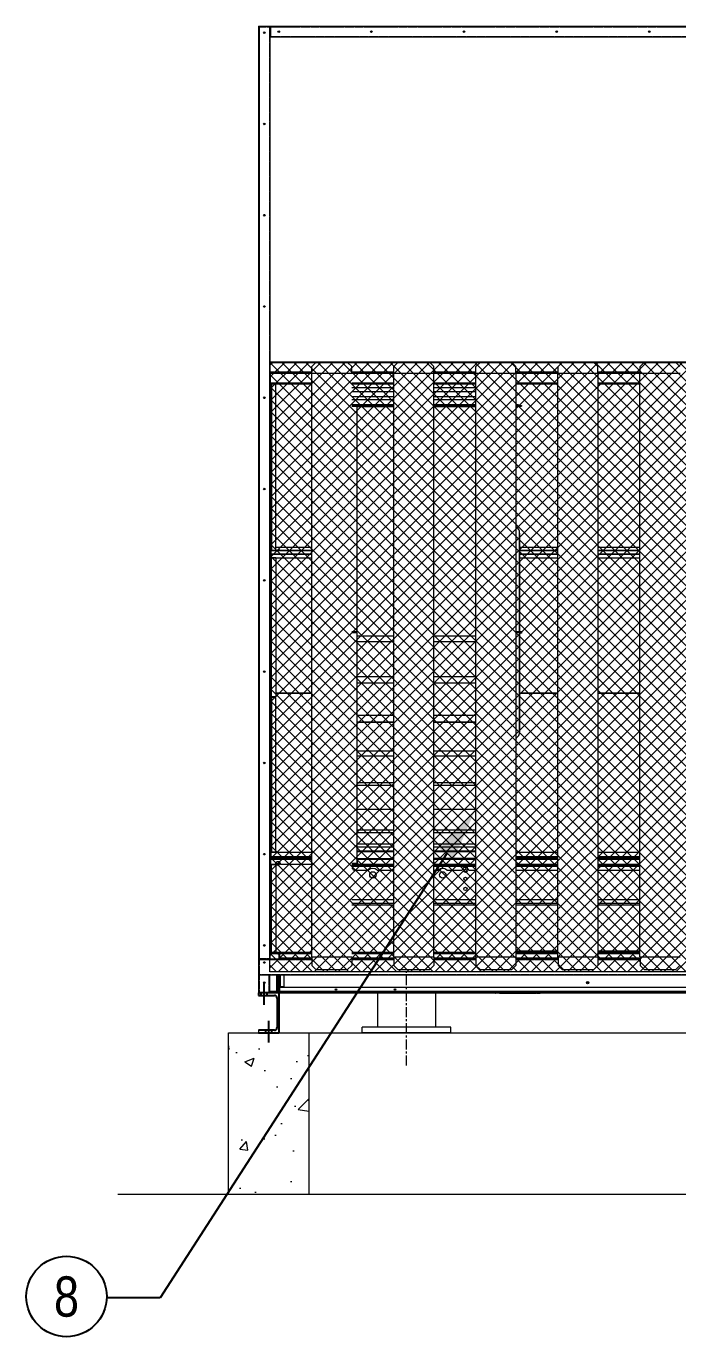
# Model space of a CAD drawing. Header units: millimetres. Extents: x -664124 to 30784, y -141094 to 22397.
# Drawn here: x 19740 to 22166, y 7903 to 12785 of the extents above; entities that cross this region are included whole.
import ezdxf
from ezdxf import colors
from ezdxf.entities.mleader import LeaderData, LeaderLine
from ezdxf.enums import TextEntityAlignment as Align
from ezdxf.math import Vec2, Vec3

# ---------------------------------------------------------------- set-up
doc = ezdxf.new("R2010")
doc.units = ezdxf.units.MM
for name, pattern in [('CENTER', [2, 1.25, -0.25, 0.25, -0.25]), ('CENTERX2', [4, 2.5, -0.5, 0.5, -0.5]), ('HIDDEN', [0.375, 0.25, -0.125]), ('HIDDENX2', [0.75, 0.5, -0.25])]:
    doc.linetypes.add(name, pattern=pattern)
for name, color, linetype in [('center', 1, 'CENTER'), ('HIDD', 2, 'HIDDENX2'), ('냉각탑_dim', 1, 'Continuous'), ('냉각탑_text', 3, 'Continuous'), ('냉각탑_기초', 23, 'Continuous')]:
    doc.layers.add(name, color=color, linetype=linetype)
doc.styles.get("Standard").update_dxf_attribs({"font": 'arial.ttf'})

# ---------------------------------------------------------------- blocks, each defined once
blk = doc.blocks.new('2')
at = {"lineweight": 5}
h = blk.add_hatch(dxfattribs=at)
h.set_pattern_fill('ANSI37', scale=10)
h.set_pattern_definition([(45, (-1561377.126, -423812.963), (-22.4506403, 22.4506403), []), (135, (-1561377.126, -423812.963), (-22.4506403, -22.4506403), [])])
h.paths.add_polyline_path([(24163.4, 9262.9), (24163.4, 11532.9), (20647.4, 11532.9), (20647.4, 9262.9)])
at = {"color": 7, "lineweight": 20}
for p, q in [((20607.4, 12783.2), (20607.4, 9338.6)), ((20802.9, 11491.5), (20649.1, 11491.5)), ((20803.9, 11496.9), (20649.4, 11496.9)), ((20803.9, 11494.9), (20650.8, 11494.9)), ((21109.4, 11496.9), (20951.9, 11496.9)), ((21109.4, 11494.9), (20951.9, 11494.9)), ((21108.4, 11491.5), (20952.9, 11491.5)), ((21414.9, 11496.9), (21257.4, 11496.9)), ((21414.9, 11494.9), (21257.4, 11494.9)), ((21413.9, 11491.5), (21258.4, 11491.5)), ((21720.4, 11496.9), (21562.9, 11496.9)), ((21719.4, 11491.5), (21563.9, 11491.5)), ((22025.9, 11496.9), (21868.4, 11496.9)), ((22024.9, 11491.5), (21869.4, 11491.5)), ((20649.1, 11456.3), (20802.9, 11456.3)), ((20649.4, 11452.9), (20802.9, 11452.9)), ((20649.4, 9340.3), (20649.4, 11452.9)), ((20952.9, 11456.3), (21108.4, 11456.3)), ((20952.9, 11452.9), (21108.4, 11452.9)), ((21258.4, 11456.3), (21413.9, 11456.3)), ((21258.4, 11452.9), (21413.9, 11452.9)), ((21563.9, 11456.3), (21719.4, 11456.3)), ((21563.9, 11452.9), (21719.4, 11452.9)), ((21869.4, 11456.3), (22024.9, 11456.3)), ((21869.4, 11452.9), (22024.9, 11452.9)), ((20605.4, 11034.6), (20605.4, 9338.6)), ((20952.9, 9661.5), (21108.4, 9661.5)), ((20952.9, 9656.3), (21108.4, 9656.3)), ((21258.4, 9661.5), (21413.9, 9661.5)), ((21258.4, 9656.3), (21413.9, 9656.3)), ((21387.7, 9641.5), (21413.9, 9641.5)), ((21563.9, 9661.5), (21719.4, 9661.5)), ((21563.9, 9656.3), (21719.4, 9656.3)), ((21563.9, 9641.5), (21719.4, 9641.5)), ((21869.4, 9661.5), (22024.9, 9661.5)), ((21869.4, 9656.3), (22024.9, 9656.3)), ((21869.4, 9641.5), (22024.9, 9641.5)), ((20952.9, 9531.5), (21108.4, 9531.5)), ((21258.4, 9531.5), (21413.9, 9531.5)), ((21563.9, 9531.5), (21719.4, 9531.5)), ((21869.4, 9531.5), (22024.9, 9531.5)), ((21108.4, 9516.7), (20952.9, 9516.7)), ((21108.4, 9511.5), (20952.9, 9511.5)), ((21413.9, 9516.7), (21258.4, 9516.7)), ((21413.9, 9511.5), (21258.4, 9511.5)), ((21719.4, 9516.7), (21563.9, 9516.7)), ((21719.4, 9511.5), (21563.9, 9511.5)), ((22024.9, 9516.7), (21869.4, 9516.7)), ((22024.9, 9511.5), (21869.4, 9511.5)), ((20652.4, 9336.5), (20802.9, 9336.5)), ((20673.3, 9334.9), (20802.9, 9334.9)), ((20802.9, 9329.7), (20683, 9329.7)), ((20952.9, 9336.5), (21108.4, 9336.5)), ((20952.9, 9334.9), (21108.4, 9334.9)), ((21108.4, 9334.9), (20952.9, 9334.9)), ((21108.4, 9329.7), (20952.9, 9329.7)), ((21258.4, 9336.5), (21413.9, 9336.5)), ((21258.4, 9334.9), (21413.9, 9334.9)), ((21413.9, 9334.9), (21258.4, 9334.9)), ((21413.9, 9329.7), (21258.4, 9329.7)), ((21563.9, 9336.5), (21719.4, 9336.5)), ((21563.9, 9334.9), (21719.4, 9334.9)), ((21719.4, 9334.9), (21563.9, 9334.9)), ((21719.4, 9329.7), (21563.9, 9329.7)), ((21869.4, 9336.5), (22024.9, 9336.5)), ((21869.4, 9334.9), (22024.9, 9334.9)), ((22024.9, 9334.9), (21869.4, 9334.9)), ((22024.9, 9329.7), (21869.4, 9329.7)), ((20683, 9314.9), (20803.9, 9314.9)), ((20951.9, 9314.9), (21109.4, 9314.9)), ((21257.4, 9314.9), (21414.9, 9314.9)), ((21562.9, 9314.9), (21720.4, 9314.9)), ((21868.4, 9314.9), (22025.9, 9314.9)), ((24127.8, 9204.9), (20683, 9204.9)), ((20683, 9190.1), (24127.8, 9190.1)), ((20683, 9184.9), (24127.8, 9184.9)), ((21047.9, 9184.9), (21047.9, 9056.9)), ((21264.2, 9184.9), (21264.2, 9056.9)), ((21321, 9056.9), (20991, 9056.9)), ((20991, 9034.9), (20991, 9056.9)), ((21321, 9034.9), (20991, 9034.9)), ((21017.9, 9034.9), (21234.2, 9034.9)), ((21321, 9034.9), (21321, 9056.9))]:
    blk.add_line(p, q, dxfattribs=at)
at = {"lineweight": 20}
for p, q in [((20647.4, 11532.9), (24163.4, 11532.9)), ((20647.4, 9262.9), (20647.4, 11532.9)), ((20803.9, 11516.9), (20818.9, 11531.9)), ((20818.9, 11531.9), (20936.9, 11531.9)), ((20951.9, 11516.9), (20936.9, 11531.9)), ((21109.4, 11516.9), (21124.4, 11531.9)), ((21124.4, 11531.9), (21242.4, 11531.9)), ((21257.4, 11516.9), (21242.4, 11531.9)), ((21414.9, 11516.9), (21429.9, 11531.9)), ((21429.9, 11531.9), (21547.9, 11531.9)), ((21562.9, 11516.9), (21547.9, 11531.9)), ((21720.4, 11516.9), (21735.4, 11531.9)), ((21735.4, 11531.9), (21853.4, 11531.9)), ((21868.4, 11516.9), (21853.4, 11531.9)), ((22025.9, 11516.9), (22040.9, 11531.9)), ((22040.9, 11531.9), (22158.9, 11531.9)), ((22173.9, 11516.9), (22158.9, 11531.9)), ((20802.9, 9318.9), (20802.9, 11491.9)), ((20952.9, 11491.9), (20802.9, 11491.9)), ((20803.9, 11491.9), (20803.9, 11516.9)), ((20951.9, 11491.9), (20951.9, 11516.9)), ((21108.4, 9318.9), (21108.4, 11491.9)), ((21258.4, 11491.9), (21108.4, 11491.9)), ((21109.4, 11491.9), (21109.4, 11516.9)), ((21257.4, 11491.9), (21257.4, 11516.9)), ((21258.4, 9318.9), (21258.4, 11491.9)), ((21413.9, 9318.9), (21413.9, 11491.9)), ((21563.9, 11491.9), (21413.9, 11491.9)), ((21414.9, 11491.9), (21414.9, 11516.9)), ((21562.9, 11491.9), (21562.9, 11516.9)), ((21563.9, 9318.9), (21563.9, 11491.9)), ((21719.4, 9318.9), (21719.4, 11491.9)), ((21869.4, 11491.9), (21719.4, 11491.9)), ((21720.4, 11491.9), (21720.4, 11516.9)), ((21868.4, 11491.9), (21868.4, 11516.9)), ((21869.4, 9318.9), (21869.4, 11491.9)), ((22024.9, 9318.9), (22024.9, 11491.9)), ((22174.9, 11491.9), (22024.9, 11491.9)), ((22025.9, 11491.9), (22025.9, 11516.9)), ((20605.4, 9333.8), (20605.4, 9184.9)), ((20802.9, 9318.9), (20952.9, 9318.9)), ((20803.9, 9318.9), (20803.9, 9285.9)), ((20803.9, 9285.9), (20818.9, 9270.9)), ((20951.9, 9285.9), (20936.9, 9270.9)), ((20951.9, 9318.9), (20951.9, 9285.9)), ((21108.4, 9318.9), (21258.4, 9318.9)), ((21109.4, 9318.9), (21109.4, 9285.9)), ((21109.4, 9285.9), (21124.4, 9270.9)), ((21257.4, 9285.9), (21242.4, 9270.9)), ((21257.4, 9318.9), (21257.4, 9285.9)), ((21413.9, 9318.9), (21563.9, 9318.9)), ((21414.9, 9318.9), (21414.9, 9285.9)), ((21414.9, 9285.9), (21429.9, 9270.9)), ((21562.9, 9285.9), (21547.9, 9270.9)), ((21562.9, 9318.9), (21562.9, 9285.9)), ((21719.4, 9318.9), (21869.4, 9318.9)), ((21720.4, 9318.9), (21720.4, 9285.9)), ((21720.4, 9285.9), (21735.4, 9270.9)), ((21868.4, 9285.9), (21853.4, 9270.9)), ((21868.4, 9318.9), (21868.4, 9285.9)), ((22024.9, 9318.9), (22174.9, 9318.9)), ((22025.9, 9318.9), (22025.9, 9285.9)), ((22025.9, 9285.9), (22040.9, 9270.9)), ((22173.9, 9285.9), (22158.9, 9270.9)), ((24163.4, 9262.9), (20647.4, 9262.9)), ((20818.9, 9270.9), (20936.9, 9270.9)), ((21124.4, 9270.9), (21242.4, 9270.9)), ((21429.9, 9270.9), (21547.9, 9270.9)), ((21735.4, 9270.9), (21853.4, 9270.9)), ((22040.9, 9270.9), (22158.9, 9270.9)), ((20678.4, 9184.9), (20605.4, 9184.9))]:
    blk.add_line(p, q, dxfattribs=at)
at = {"color": 7, "lineweight": 20, "ltscale": 0.001131}
for p, q in [((20649.1, 11494.3), (20649.1, 11491.5)), ((20648.8, 9338.6), (20647.4, 9338.6))]:
    blk.add_line(p, q, dxfattribs=at)
at = {"color": 7, "lineweight": 20, "ltscale": 0.014667}
blk.add_line((20649.1, 11456.3), (20649.1, 11491.5), dxfattribs=at)
at = {"color": 7, "lineweight": 20, "ltscale": 0.001417}
for p, q in [((20649.1, 11456.3), (20649.1, 11452.9)), ((20649.4, 10285.1), (20652.8, 10285.1)), ((20649.4, 9709.3), (20652.8, 9709.3)), ((20651.1, 9687.3), (20651.1, 9690.7)), ((20651.1, 9684.9), (20651.1, 9681.5)), ((20652.8, 9660.9), (20649.4, 9660.9))]:
    blk.add_line(p, q, dxfattribs=at)
at = {"color": 7, "lineweight": 20, "ltscale": 0.000133398}
blk.add_line((20652.8, 11452.6), (20652.8, 11452.9), dxfattribs=at)
at = {"color": 7, "lineweight": 20, "ltscale": 0.000208374}
blk.add_line((20652.8, 11452.1), (20652.8, 11452.6), dxfattribs=at)
at = {"color": 7, "lineweight": 20, "ltscale": 0.258309}
for p, q in [((20652.8, 11452.1), (20652.8, 10832.2)), ((20669.4, 10832.2), (20669.4, 11452.1))]:
    blk.add_line(p, q, dxfattribs=at)
at = {"color": 7, "lineweight": 20, "ltscale": 0.006917}
for p, q in [((20669.4, 11452.1), (20652.8, 11452.1)), ((20652.8, 10832.2), (20669.4, 10832.2)), ((20669.4, 10804.5), (20652.8, 10804.5)), ((20669.4, 10803.2), (20652.8, 10803.2)), ((20669.4, 10286.7), (20652.8, 10286.7)), ((20669.4, 10284.5), (20652.8, 10284.5)), ((20651.1, 9707.3), (20651.1, 9690.7)), ((20652.8, 9709.3), (20669.4, 9709.3)), ((20669.4, 9660.9), (20652.8, 9660.9))]:
    blk.add_line(p, q, dxfattribs=at)
at = {"color": 7, "lineweight": 20, "ltscale": 0.000341772}
blk.add_line((20669.4, 11452.1), (20669.4, 11452.9), dxfattribs=at)
at = {"color": 0, "lineweight": 20}
for p, q in [((21108.4, 11437.9), (20952.9, 11437.9)), ((20952.9, 11423.8), (21108.4, 11423.8)), ((21413.9, 11437.9), (21258.4, 11437.9)), ((21258.4, 11423.8), (21413.9, 11423.8)), ((21108.4, 11404.6), (20952.9, 11404.6)), ((20952.9, 11395), (21108.4, 11395)), ((21413.9, 11404.6), (21258.4, 11404.6)), ((21258.4, 11395), (21413.9, 11395))]:
    blk.add_line(p, q, dxfattribs=at)
at = {"color": 7, "lineweight": 20, "ltscale": 0.2695}
for p, q in [((21108.4, 11374.3), (20952.9, 11374.3)), ((21413.9, 11374.3), (21258.4, 11374.3)), ((21572.6, 11374.3), (21563.9, 11374.3)), ((21108.4, 11372.3), (20952.9, 11372.3)), ((21413.9, 11372.3), (21258.4, 11372.3)), ((21572.6, 11372.3), (21563.9, 11372.3))]:
    blk.add_line(p, q, dxfattribs=at)
at = {"color": 7, "lineweight": 20, "ltscale": 0.000833333}
for p, q in [((21572.6, 11374.3), (21572.6, 11372.3)), ((20649.4, 10804.5), (20651.4, 10804.5)), ((20649.4, 9709.3), (20651.4, 9709.3)), ((20651.4, 9709.3), (20651.4, 9707.3)), ((20652.8, 9707.3), (20652.8, 9709.3)), ((20652.8, 9662.9), (20652.8, 9660.9)), ((21500.9, 9182.9), (21500.9, 9184.9)), ((21640.9, 9182.9), (21640.9, 9184.9))]:
    blk.add_line(p, q, dxfattribs=at)
at = {"color": 7, "lineweight": 20, "ltscale": 0.251167}
for p, q in [((20952.9, 11372.3), (21108.4, 11372.3)), ((20952.9, 11370.3), (21108.4, 11370.3)), ((21258.4, 11372.3), (21413.9, 11372.3)), ((21258.4, 11370.3), (21413.9, 11370.3))]:
    blk.add_line(p, q, dxfattribs=at)
at = {"color": 7, "lineweight": 20, "ltscale": 0.0155}
for p, q in [((20972.1, 11370.3), (20952.9, 11370.3)), ((21563.9, 11371.9), (21584.5, 11371.9)), ((21563.9, 11370.3), (21584.5, 11370.3)), ((20952.9, 10530.7), (20972.1, 10530.7)), ((20952.9, 10526.5), (20972.1, 10526.5)), ((21563.9, 10530.7), (21584.5, 10530.7)), ((21563.9, 10529.1), (21584.5, 10529.1)), ((21584.5, 10528.5), (21563.9, 10528.5)), ((21584.5, 10526.9), (21563.9, 10526.9)), ((20952.9, 9665.9), (20972.1, 9665.9)), ((20972.1, 9665.6), (20952.9, 9665.6)), ((20952.9, 9665.1), (20972.1, 9665.1)), ((20952.9, 9663.5), (20972.1, 9663.5))]:
    blk.add_line(p, q, dxfattribs=at)
at = {"color": 7, "lineweight": 20, "ltscale": 0.349833}
blk.add_line((20972.1, 10530.7), (20972.1, 11370.3), dxfattribs=at)
at = {"color": 7, "lineweight": 20, "ltscale": 0.2225}
for p, q in [((20972.1, 11368.9), (21108.4, 11368.9)), ((21258.4, 11368.9), (21413.9, 11368.9)), ((20972.1, 10514.6), (21108.4, 10514.6)), ((20972.1, 10514.1), (21108.4, 10514.1)), ((21258.4, 10514.6), (21413.9, 10514.6)), ((21258.4, 10514.1), (21413.9, 10514.1)), ((20972.1, 10493.7), (21108.4, 10493.7)), ((20972.1, 10493.4), (21108.4, 10493.4)), ((21258.4, 10493.7), (21413.9, 10493.7)), ((21258.4, 10493.4), (21413.9, 10493.4)), ((20972.1, 10363), (21108.4, 10363)), ((20972.1, 10362.4), (21108.4, 10362.4)), ((21258.4, 10363), (21413.9, 10363)), ((21258.4, 10362.4), (21413.9, 10362.4)), ((20972.1, 10339.1), (21108.4, 10339.1)), ((20972.1, 10338.8), (21108.4, 10338.8)), ((21258.4, 10339.1), (21413.9, 10339.1)), ((21258.4, 10338.8), (21413.9, 10338.8)), ((20972.1, 10219.2), (21108.4, 10219.2)), ((20972.1, 10218.7), (21108.4, 10218.7)), ((21258.4, 10219.2), (21413.9, 10219.2)), ((21258.4, 10218.7), (21413.9, 10218.7)), ((20972.1, 10193.5), (21108.4, 10193.5)), ((20972.1, 10193.2), (21108.4, 10193.2)), ((21258.4, 10193.5), (21413.9, 10193.5)), ((21258.4, 10193.2), (21413.9, 10193.2)), ((20972.1, 10085.8), (21108.4, 10085.8)), ((20972.1, 10085.3), (21108.4, 10085.3)), ((20972.1, 10067.1), (21108.4, 10067.1)), ((20972.1, 10066.9), (21108.4, 10066.9)), ((21258.4, 10085.8), (21413.9, 10085.8)), ((21258.4, 10085.3), (21413.9, 10085.3)), ((21258.4, 10067.1), (21413.9, 10067.1)), ((21258.4, 10066.9), (21413.9, 10066.9)), ((20972.1, 9967.8), (21108.4, 9967.8)), ((20972.1, 9967.4), (21108.4, 9967.4)), ((21258.4, 9967.8), (21413.9, 9967.8)), ((21258.4, 9967.4), (21413.9, 9967.4)), ((20972.1, 9958.5), (21108.4, 9958.5)), ((20972.1, 9958.3), (21108.4, 9958.3)), ((21258.4, 9958.5), (21413.9, 9958.5)), ((21258.4, 9958.3), (21413.9, 9958.3)), ((20972.1, 9868.8), (21108.4, 9868.8)), ((20972.1, 9868.4), (21108.4, 9868.4)), ((21258.4, 9868.8), (21413.9, 9868.8)), ((21258.4, 9868.4), (21413.9, 9868.4)), ((20972.1, 9792.2), (21108.4, 9792.2)), ((20972.1, 9792), (21108.4, 9792)), ((20972.1, 9782.1), (21108.4, 9782.1)), ((20972.1, 9782), (21108.4, 9782)), ((21258.4, 9792.2), (21413.9, 9792.2)), ((21258.4, 9792), (21413.9, 9792)), ((21258.4, 9782.1), (21413.9, 9782.1)), ((21258.4, 9782), (21413.9, 9782)), ((20972.1, 9739.5), (21108.4, 9739.5)), ((20972.1, 9739.4), (21108.4, 9739.4)), ((20972.1, 9728.6), (21108.4, 9728.6)), ((20972.1, 9728.5), (21108.4, 9728.5)), ((21258.4, 9739.5), (21413.9, 9739.5)), ((21258.4, 9739.4), (21413.9, 9739.4)), ((21258.4, 9728.6), (21413.9, 9728.6)), ((21258.4, 9728.5), (21413.9, 9728.5)), ((20972.1, 9712.9), (21108.4, 9712.9)), ((20972.1, 9712.8), (21108.4, 9712.8)), ((20972.1, 9711.4), (21108.4, 9711.4)), ((20972.1, 9684.8), (21108.4, 9684.8)), ((21108.4, 9681.5), (20972.1, 9681.5)), ((21258.4, 9712.9), (21413.9, 9712.9)), ((21258.4, 9712.8), (21413.9, 9712.8)), ((21258.4, 9711.4), (21413.9, 9711.4)), ((21413.9, 9684.8), (21258.4, 9684.8)), ((21258.4, 9684.8), (21413.9, 9684.8)), ((21413.9, 9681.5), (21258.4, 9681.5))]:
    blk.add_line(p, q, dxfattribs=at)
at = {"color": 7, "lineweight": 20, "ltscale": 0.008333}
blk.add_line((21572.6, 11372.3), (21563.9, 11372.3), dxfattribs=at)
at = {"color": 7, "lineweight": 20, "ltscale": 0.000666667}
for p, q in [((21584.5, 11371.9), (21584.5, 11370.3)), ((21584.5, 10529.1), (21584.5, 10530.7)), ((21584.5, 10528.5), (21584.5, 10526.9)), ((21584.5, 10525.5), (21584.5, 10523.9)), ((20972.1, 9665.1), (20972.1, 9663.5)), ((20652.4, 9334.9), (20652.4, 9336.5))]:
    blk.add_line(p, q, dxfattribs=at)
at = {"color": 7, "lineweight": 20, "ltscale": 0.020113}
blk.add_line((21564.5, 10873), (21564.5, 10921.3), dxfattribs=at)
at = {"color": 7, "lineweight": 20, "ltscale": 0.018857}
for p, q in [((21577.3, 10896.6), (21577.3, 10851.4)), ((21577.3, 10157.2), (21577.3, 10202.5))]:
    blk.add_line(p, q, dxfattribs=at)
at = {"color": 7, "lineweight": 20, "ltscale": 0.152458}
blk.add_line((21577.3, 10530.7), (21577.3, 10896.6), dxfattribs=at)
at = {"color": 7, "lineweight": 20, "ltscale": 0.096462}
blk.add_line((20802.9, 10843.6), (20669.4, 10843.6), dxfattribs=at)
at = {"color": 7, "lineweight": 20, "ltscale": 0.142602}
blk.add_line((21564.5, 10530.7), (21564.5, 10873), dxfattribs=at)
at = {"color": 7, "lineweight": 20, "ltscale": 0.133601}
blk.add_line((21577.3, 10851.4), (21577.3, 10530.7), dxfattribs=at)
at = {"color": 7, "lineweight": 20, "ltscale": 0.205257}
for p, q in [((21719.4, 10843.6), (21577.3, 10843.6)), ((22024.9, 10843.6), (21869.4, 10843.6)), ((21719.4, 10831.9), (21577.3, 10831.9)), ((21719.4, 10830.7), (21577.3, 10830.7)), ((21719.4, 10817.9), (21577.3, 10817.9)), ((21719.4, 10816.7), (21577.3, 10816.7)), ((21577.3, 10804.7), (21719.4, 10804.7)), ((22024.9, 10831.9), (21869.4, 10831.9)), ((22024.9, 10830.7), (21869.4, 10830.7)), ((22024.9, 10817.9), (21869.4, 10817.9)), ((22024.9, 10816.7), (21869.4, 10816.7)), ((21869.4, 10804.7), (22024.9, 10804.7)), ((21719.4, 10300.7), (21577.3, 10300.7)), ((22024.9, 10300.7), (21869.4, 10300.7)), ((21719.4, 10299.8), (21577.3, 10299.8)), ((22024.9, 10299.8), (21869.4, 10299.8))]:
    blk.add_line(p, q, dxfattribs=at)
at = {"color": 7, "lineweight": 20, "ltscale": 0.000708333}
for p, q in [((20649.4, 10818.8), (20651.1, 10818.8)), ((20649.4, 9690.2), (20651.1, 9690.2)), ((20649.4, 9689.3), (20651.1, 9689.3)), ((20651.1, 9682.9), (20649.4, 9682.9)), ((20651.1, 9682), (20649.4, 9682))]:
    blk.add_line(p, q, dxfattribs=at)
at = {"color": 7, "lineweight": 20, "ltscale": 0.104087}
for p, q in [((20802.9, 10831.9), (20651.1, 10831.9)), ((20802.9, 10830.7), (20651.1, 10830.7)), ((20802.9, 10817.9), (20651.1, 10817.9)), ((20802.9, 10816.7), (20651.1, 10816.7)), ((20651.1, 10804.7), (20802.9, 10804.7))]:
    blk.add_line(p, q, dxfattribs=at)
at = {"color": 7, "lineweight": 20, "ltscale": 0.000535656}
for p, q in [((20651.1, 10830.7), (20651.1, 10831.9)), ((20669.4, 10803.2), (20669.4, 10804.5))]:
    blk.add_line(p, q, dxfattribs=at)
at = {"color": 7, "lineweight": 20, "ltscale": 0.005298}
blk.add_line((20651.1, 10830.7), (20651.1, 10817.9), dxfattribs=at)
at = {"color": 7, "lineweight": 20, "ltscale": 0.000506051}
blk.add_line((20651.1, 10816.7), (20651.1, 10817.9), dxfattribs=at)
at = {"color": 7, "lineweight": 20, "ltscale": 0.004993}
blk.add_line((20651.1, 10816.7), (20651.1, 10804.7), dxfattribs=at)
at = {"color": 7, "lineweight": 20, "ltscale": 0.000102715}
for p, q in [((20651.4, 10804.5), (20651.4, 10804.7)), ((20652.8, 10804.7), (20652.8, 10804.5))]:
    blk.add_line(p, q, dxfattribs=at)
at = {"color": 7, "lineweight": 20, "ltscale": 0.215196}
for p, q in [((20652.8, 10286.7), (20652.8, 10803.2)), ((20669.4, 10803.2), (20669.4, 10286.7))]:
    blk.add_line(p, q, dxfattribs=at)
at = {"color": 7, "lineweight": 20, "ltscale": 0.358583}
blk.add_line((20972.1, 9665.9), (20972.1, 10526.5), dxfattribs=at)
at = {"color": 7, "lineweight": 20, "ltscale": 0.000250003}
blk.add_line((21564.5, 10528.5), (21564.5, 10529.1), dxfattribs=at)
at = {"color": 7, "lineweight": 20, "ltscale": 0.164299}
blk.add_line((21564.5, 10132.6), (21564.5, 10526.9), dxfattribs=at)
at = {"color": 7, "lineweight": 20, "ltscale": 0.00025}
for p, q in [((21577.3, 10529.1), (21577.3, 10528.5)), ((21577.3, 10528.5), (21577.3, 10529.1))]:
    blk.add_line(p, q, dxfattribs=at)
at = {"color": 7, "lineweight": 20, "ltscale": 0.154042}
blk.add_line((21577.3, 10526.9), (21577.3, 10157.2), dxfattribs=at)
at = {"color": 7, "lineweight": 20, "ltscale": 0.135185}
blk.add_line((21577.3, 10202.5), (21577.3, 10526.9), dxfattribs=at)
at = {"color": 7, "lineweight": 20, "ltscale": 0.003004}
for p, q in [((21584.5, 10525.5), (21577.3, 10525.5)), ((21584.5, 10523.9), (21577.3, 10523.9))]:
    blk.add_line(p, q, dxfattribs=at)
at = {"color": 7, "lineweight": 20, "ltscale": 0.000249486}
blk.add_line((21584.5, 10528.5), (21584.5, 10529.1), dxfattribs=at)
at = {"color": 7, "lineweight": 20, "ltscale": 0.063875}
for p, q in [((20802.9, 10300.7), (20669.4, 10300.7)), ((20802.9, 10299.8), (20669.4, 10299.8))]:
    blk.add_line(p, q, dxfattribs=at)
at = {"color": 7, "lineweight": 20, "ltscale": 0.000615509}
blk.add_line((20651.4, 10285.1), (20651.4, 10286.5), dxfattribs=at)
at = {"color": 7, "lineweight": 20, "ltscale": 0.000909688}
blk.add_line((20652.8, 10284.5), (20652.8, 10286.7), dxfattribs=at)
at = {"color": 7, "lineweight": 20, "ltscale": 0.000162643}
blk.add_line((20652.8, 10286.7), (20652.8, 10286.3), dxfattribs=at)
at = {"color": 7, "lineweight": 20, "ltscale": 0.000212316}
blk.add_line((20652.8, 10284.5), (20652.8, 10285.1), dxfattribs=at)
at = {"color": 7, "lineweight": 20, "ltscale": 0.239669}
for p, q in [((20652.8, 10284.5), (20652.8, 9709.3)), ((20669.4, 9709.3), (20669.4, 10284.5))]:
    blk.add_line(p, q, dxfattribs=at)
at = {"color": 7, "lineweight": 20, "ltscale": 0.000375}
for p, q in [((20649.4, 9690.2), (20649.4, 9689.3)), ((20649.4, 9682), (20649.4, 9682.9))]:
    blk.add_line(p, q, dxfattribs=at)
at = {"color": 7, "lineweight": 20, "ltscale": 0.000414934}
blk.add_line((20650.4, 9683.9), (20651.1, 9683.2), dxfattribs=at)
at = {"color": 7, "lineweight": 20, "ltscale": 0.083938}
for p, q in [((20802.9, 9707.3), (20651.1, 9707.3)), ((20802.9, 9690.7), (20651.1, 9690.7)), ((20802.9, 9687.3), (20651.1, 9687.3))]:
    blk.add_line(p, q, dxfattribs=at)
at = {"color": 7, "lineweight": 20, "ltscale": 0.083939}
for p, q in [((20802.9, 9684.9), (20651.1, 9684.9)), ((20802.9, 9681.5), (20651.1, 9681.5))]:
    blk.add_line(p, q, dxfattribs=at)
at = {"color": 7, "lineweight": 20, "ltscale": 0.00775}
blk.add_line((20651.1, 9662.9), (20651.1, 9681.5), dxfattribs=at)
at = {"color": 7, "lineweight": 20, "ltscale": 0.001}
for p, q in [((20651.4, 9684.9), (20651.4, 9687.3)), ((20652.8, 9687.3), (20652.8, 9684.9)), ((20679.4, 9684.9), (20679.4, 9687.3))]:
    blk.add_line(p, q, dxfattribs=at)
at = {"color": 7, "lineweight": 20, "ltscale": 0.072146}
blk.add_line((20802.9, 9686.9), (20679.4, 9686.9), dxfattribs=at)
at = {"color": 7, "lineweight": 20, "ltscale": 0.007669}
blk.add_line((20972.1, 9684.8), (20972.1, 9666.4), dxfattribs=at)
at = {"color": 7, "lineweight": 20, "ltscale": 0.00033324}
blk.add_line((20972.1, 9666.4), (20972.1, 9665.6), dxfattribs=at)
at = {"color": 7, "lineweight": 20, "ltscale": 0.23125}
for p, q in [((21719.4, 9707.3), (21563.9, 9707.3)), ((21719.4, 9690.7), (21563.9, 9690.7)), ((21719.4, 9687.3), (21563.9, 9687.3)), ((21719.4, 9684.9), (21563.9, 9684.9)), ((21719.4, 9681.5), (21563.9, 9681.5)), ((22024.9, 9707.3), (21869.4, 9707.3)), ((22024.9, 9690.7), (21869.4, 9690.7)), ((22024.9, 9687.3), (21869.4, 9687.3)), ((22024.9, 9684.9), (21869.4, 9684.9)), ((22024.9, 9681.5), (21869.4, 9681.5))]:
    blk.add_line(p, q, dxfattribs=at)
at = {"color": 7, "lineweight": 20, "ltscale": 0.109501}
blk.add_line((21719.4, 9686.9), (21563.9, 9686.9), dxfattribs=at)
at = {"color": 7, "lineweight": 20, "ltscale": 0.111332}
blk.add_line((22024.9, 9686.9), (21869.4, 9686.9), dxfattribs=at)
at = {"color": 7, "lineweight": 20, "ltscale": 0.000128159}
blk.add_line((20649.7, 9660.9), (20649.4, 9660.9), dxfattribs=at)
at = {"color": 7, "lineweight": 20, "ltscale": 0.006792}
blk.add_line((20667.4, 9662.9), (20651.1, 9662.9), dxfattribs=at)
at = {"color": 7, "lineweight": 20, "ltscale": 0.000833334}
blk.add_line((20651.4, 9660.9), (20651.4, 9662.9), dxfattribs=at)
at = {"color": 7, "lineweight": 20, "ltscale": 0.135166}
blk.add_line((20652.8, 9336.5), (20652.8, 9660.9), dxfattribs=at)
at = {"color": 7, "lineweight": 20, "ltscale": 0.134725}
blk.add_line((20669.4, 9660.9), (20669.4, 9337.6), dxfattribs=at)
at = {"color": 7, "lineweight": 20, "ltscale": 0.111667}
for p, q in [((20802.9, 9662.9), (20687.4, 9662.9)), ((20955.4, 9662.9), (20952.9, 9662.9)), ((21108.4, 9662.9), (20975.4, 9662.9)), ((21413.9, 9662.9), (21263.4, 9662.9)), ((21719.4, 9662.9), (21563.9, 9662.9)), ((22024.9, 9662.9), (21869.4, 9662.9))]:
    blk.add_line(p, q, dxfattribs=at)
at = {"color": 7, "lineweight": 20, "ltscale": 0.023491}
for p, q in [((20958.7, 9641.5), (21015.1, 9641.5)), ((21306.8, 9641.5), (21363.2, 9641.5))]:
    blk.add_line(p, q, dxfattribs=at)
at = {"color": 7, "lineweight": 20, "ltscale": 0.040938}
for p, q in [((21046.8, 9641.5), (21108.4, 9641.5)), ((21258.4, 9641.5), (21275.1, 9641.5))]:
    blk.add_line(p, q, dxfattribs=at)
at = {"color": 7, "lineweight": 20, "ltscale": 1.02319e-05}
blk.add_line((21626.1, 9511.5), (21626, 9511.5), dxfattribs=at)
at = {"color": 7, "lineweight": 20, "ltscale": 1.03489e-05}
blk.add_line((21636.2, 9511.5), (21636.2, 9511.5), dxfattribs=at)
at = {"color": 7, "lineweight": 20, "ltscale": 0.000958273}
blk.add_line((20647.4, 9334.9), (20647.4, 9337.2), dxfattribs=at)
at = {"color": 7, "lineweight": 20, "ltscale": 0.026917}
for p, q in [((20647.4, 9334.9), (20673.2, 9334.9)), ((20673.2, 9331.7), (20647.4, 9331.7)), ((20608.6, 9184.9), (20673.2, 9184.9)), ((20673.2, 9188.1), (20645.4, 9188.1))]:
    blk.add_line(p, q, dxfattribs=at)
at = {"color": 7, "lineweight": 20, "ltscale": 0.000749999}
for p, q in [((20647.4, 9329.9), (20647.4, 9331.7)), ((20649.4, 9329.9), (20649.4, 9331.7)), ((20652.8, 9329.9), (20652.8, 9331.7))]:
    blk.add_line(p, q, dxfattribs=at)
at = {"color": 7, "lineweight": 20, "ltscale": 0.02775}
for p, q in [((20673.2, 9329.9), (20647.4, 9329.9)), ((20645.4, 9189.9), (20673.2, 9189.9))]:
    blk.add_line(p, q, dxfattribs=at)
at = {"color": 7, "lineweight": 20, "ltscale": 0.000414935}
blk.add_line((20648.4, 9337.9), (20647.7, 9338.6), dxfattribs=at)
at = {"color": 7, "lineweight": 20, "ltscale": 0.00225}
blk.add_line((20649.4, 9334.9), (20649.4, 9340.3), dxfattribs=at)
at = {"color": 7, "lineweight": 20, "ltscale": 9.12608e-06}
blk.add_line((20649.4, 9340.3), (20649.4, 9340.3), dxfattribs=at)
at = {"color": 7, "lineweight": 20, "ltscale": 0.001532}
for p, q in [((20676.9, 9331.7), (20673.2, 9331.7)), ((20676.9, 9188.1), (20673.2, 9188.1))]:
    blk.add_line(p, q, dxfattribs=at)
at = {"color": 7, "lineweight": 20, "ltscale": 0.00075}
for p, q in [((20673.2, 9329.9), (20673.2, 9331.7)), ((20680.4, 9329.9), (20680.4, 9331.7)), ((20673.2, 9189.9), (20673.2, 9188.1)), ((20680.4, 9189.9), (20680.4, 9188.1))]:
    blk.add_line(p, q, dxfattribs=at)
at = {"color": 7, "lineweight": 20, "ltscale": 0.000699693}
blk.add_line((20677.5, 9332.7), (20676.1, 9331.7), dxfattribs=at)
at = {"color": 7, "lineweight": 20, "ltscale": 1.30533e-05}
blk.add_line((20678.4, 9329.8), (20678.4, 9329.7), dxfattribs=at)
at = {"color": 7, "lineweight": 20, "ltscale": 0.058167}
for p, q in [((20678.4, 9326.9), (20678.4, 9329.7)), ((20678.4, 9190.1), (20678.4, 9249.9))]:
    blk.add_line(p, q, dxfattribs=at)
at = {"color": 7, "lineweight": 20, "ltscale": 0.001083}
for p, q in [((20680.4, 9331.7), (20683, 9331.7)), ((20680.4, 9329.9), (20683, 9329.9)), ((20680.4, 9189.9), (20683, 9189.9)), ((20680.4, 9188.1), (20683, 9188.1))]:
    blk.add_line(p, q, dxfattribs=at)
at = {"color": 7, "lineweight": 20, "ltscale": 0.007583}
for p, q in [((20680.4, 9329.9), (20680.4, 9311.7)), ((20680.4, 9208.1), (20680.4, 9189.9))]:
    blk.add_line(p, q, dxfattribs=at)
at = {"color": 7, "lineweight": 20, "ltscale": 0.002167}
for p, q in [((20683, 9334.9), (20683, 9329.7)), ((20685.6, 9311.7), (20680.4, 9311.7)), ((20685.6, 9208.1), (20680.4, 9208.1)), ((20683, 9184.9), (20683, 9190.1))]:
    blk.add_line(p, q, dxfattribs=at)
at = {"color": 7, "lineweight": 20, "ltscale": 0.006167}
for p, q in [((20683, 9329.7), (20683, 9314.9)), ((20700.4, 9311.7), (20685.6, 9311.7)), ((20683, 9204.9), (20683, 9190.1)), ((20685.6, 9208.1), (20700.4, 9208.1))]:
    blk.add_line(p, q, dxfattribs=at)
at = {"color": 7, "lineweight": 20, "ltscale": 0.000167165}
blk.add_line((20680.4, 9311.7), (20680.8, 9311.7), dxfattribs=at)
at = {"color": 7, "lineweight": 20, "ltscale": 0.001333}
for p, q in [((20683.6, 9311.7), (20683.6, 9314.9)), ((20685.6, 9314.9), (20685.6, 9311.7)), ((20680.4, 9208.1), (20683.6, 9208.1)), ((20683.6, 9204.9), (20683.6, 9208.1)), ((20685.6, 9208.1), (20685.6, 9204.9))]:
    blk.add_line(p, q, dxfattribs=at)
at = {"color": 7, "lineweight": 20, "ltscale": 0.058333}
blk.add_line((20673.2, 9189.9), (20673.2, 9249.9), dxfattribs=at)
at = {"color": 7, "lineweight": 20, "ltscale": 0.043167}
for p, q in [((20680.4, 9249.9), (20680.4, 9208.1)), ((20685.6, 9249.9), (20685.6, 9208.1)), ((20700.4, 9208.1), (20700.4, 9249.9))]:
    blk.add_line(p, q, dxfattribs=at)
at = {"color": 7, "lineweight": 25, "ltscale": 0.008333}
blk.add_line((20605.4, 9184.9), (20605.4, 9174.9), dxfattribs=at)
at = {"color": 7, "lineweight": 25, "ltscale": 0.125}
for p, q in [((20680.4, 9184.9), (20605.4, 9184.9)), ((20605.4, 9034.9), (20680.4, 9034.9))]:
    blk.add_line(p, q, dxfattribs=at)
at = {"color": 7, "lineweight": 20, "ltscale": 0.280701}
for p, q in [((20606.8, 9184.9), (20642, 9184.9)), ((20642, 9184.9), (20649.4, 9184.9)), ((20847.4, 9184.9), (20649.4, 9184.9)), ((20683.6, 9184.9), (23823.2, 9184.9)), ((23559.4, 9184.9), (20847.4, 9184.9))]:
    blk.add_line(p, q, dxfattribs=at)
at = {"color": 7, "lineweight": 20, "ltscale": 5.84498e-05}
blk.add_line((20607.4, 9185.1), (20607.4, 9184.9), dxfattribs=at)
at = {"color": 7, "lineweight": 20, "ltscale": 0.000499186}
blk.add_line((20608.6, 9184.9), (20607.4, 9184.9), dxfattribs=at)
for p, q in [((20615.4, 9174.9), (20615.4, 9184.9)), ((20637.4, 9174.9), (20637.4, 9184.9)), ((20631.9, 9034.9), (20631.9, 9044.9)), ((20653.9, 9034.9), (20653.9, 9044.9))]:
    blk.add_line(p, q)
at = {"color": 1, "linetype": 'CENTERX2', "ltscale": 50}
for p, q in [((20626.4, 9139.9), (20626.4, 9219.9)), ((20642.9, 8999.9), (20642.9, 9079.9))]:
    blk.add_line(p, q, dxfattribs=at)
at = {"color": 7, "lineweight": 20, "ltscale": 0.027746}
blk.add_line((20673.2, 9189.9), (20645.4, 9189.9), dxfattribs=at)
at = {"color": 7, "lineweight": 20, "ltscale": 0.0006674}
blk.add_line((20647.4, 9188.3), (20647.4, 9189.9), dxfattribs=at)
at = {"color": 7, "lineweight": 20, "ltscale": 2.54818e-05}
blk.add_line((20647.4, 9188.3), (20647.4, 9188.3), dxfattribs=at)
at = {"color": 7, "lineweight": 20, "ltscale": 0.00074927}
blk.add_line((20649.4, 9189.9), (20649.4, 9188.1), dxfattribs=at)
at = {"color": 7, "lineweight": 20, "ltscale": 0.000666668}
blk.add_line((20651.1, 9189.9), (20651.1, 9188.3), dxfattribs=at)
at = {"color": 7, "lineweight": 20, "ltscale": 8.33333e-05}
blk.add_line((20651.1, 9188.1), (20651.1, 9188.3), dxfattribs=at)
at = {"color": 7, "lineweight": 20, "ltscale": 0.009208}
blk.add_line((20651.1, 9188.3), (20673.2, 9188.3), dxfattribs=at)
at = {"color": 7, "lineweight": 20, "ltscale": 0.004083}
blk.add_line((20673.2, 9184.9), (20683, 9184.9), dxfattribs=at)
at = {"color": 7, "lineweight": 20, "ltscale": 0.000699695}
blk.add_line((20677.5, 9187.2), (20676.1, 9188.1), dxfattribs=at)
at = {"color": 7, "lineweight": 20, "ltscale": 0.000967382}
blk.add_line((20678.1, 9188.3), (20680.4, 9188.3), dxfattribs=at)
at = {"color": 7, "lineweight": 20, "ltscale": 0.000834114}
blk.add_line((20678.4, 9206.9), (20680.4, 9206.9), dxfattribs=at)
at = {"ltscale": 25}
blk.add_line((20680.4, 9184.9), (20680.4, 9034.9), dxfattribs=at)
at = {"color": 7, "lineweight": 20, "ltscale": 2.13171e-06}
blk.add_line((21483.9, 9184.9), (21483.9, 9184.9), dxfattribs=at)
at = {"color": 7, "lineweight": 20, "ltscale": 0.004833}
for p, q in [((21500.9, 9182.9), (21489.3, 9182.9)), ((21640.9, 9182.9), (21652.5, 9182.9))]:
    blk.add_line(p, q, dxfattribs=at)
at = {"color": 7, "lineweight": 20, "ltscale": 0.000834981}
for p, q in [((21502.9, 9182.9), (21502.9, 9184.9)), ((21638.9, 9182.9), (21638.9, 9184.9))]:
    blk.add_line(p, q, dxfattribs=at)
at = {"color": 7, "lineweight": 20, "ltscale": 0.056667}
blk.add_line((21502.9, 9182.9), (21638.9, 9182.9), dxfattribs=at)
at = {"color": 7, "lineweight": 20, "ltscale": 7.17165e-06}
blk.add_line((21539.7, 9184.9), (21539.7, 9184.9), dxfattribs=at)
at = {"color": 7, "lineweight": 20, "ltscale": 7.33296e-06}
blk.add_line((21550.5, 9184.9), (21550.6, 9184.9), dxfattribs=at)
at = {"color": 7, "lineweight": 20, "ltscale": 2.15275e-06}
blk.add_line((21657.9, 9184.9), (21657.9, 9184.9), dxfattribs=at)
at = {"color": 7, "lineweight": 25, "ltscale": 0.05125}
for p, q in [((20605.4, 9174.9), (20663.9, 9174.9)), ((20663.9, 9044.9), (20605.4, 9044.9))]:
    blk.add_line(p, q, dxfattribs=at)
at = {"color": 7, "lineweight": 25, "ltscale": 0.091667}
blk.add_line((20673.9, 9164.9), (20673.9, 9054.9), dxfattribs=at)
at = {"color": 7, "lineweight": 15, "ltscale": 0.0625}
blk.add_line((20605.4, 9044.9), (20605.4, 9034.9), dxfattribs=at)
at = {"lineweight": 5}
blk.add_line((20680.4, 9034.9), (24130.4, 9034.9), dxfattribs=at)
at = {"color": 0, "lineweight": 20}
for points in [[(21563.9, 11456.3), (21719.4, 11456.3)], [(21869.4, 11456.3), (22024.9, 11456.3)], [(21719.4, 9339.9), (21563.9, 9339.9)], [(22024.9, 9339.9), (21869.4, 9339.9)]]:
    blk.add_lwpolyline(points, dxfattribs=at)
at = {"color": 7, "lineweight": 20}
for centre, radius in [((20626.4, 12760.9), 3), ((20680.4, 12764.9), 3), ((21025.4, 12764.9), 3), ((21370.4, 12764.9), 3), ((21715.4, 12764.9), 3), ((22060.4, 12764.9), 3), ((20626.4, 12420.9), 3), ((20626.4, 12080.9), 3), ((20626.4, 11740.9), 3), ((20626.4, 11400.9), 3), ((20626.4, 11060.9), 3), ((20626.4, 10720.9), 3), ((20626.4, 10380.9), 3), ((20626.4, 10040.9), 3), ((20626.4, 9700.9), 3), ((20677.4, 9662.9), 4.5), ((20677.4, 9662.9), 3), ((21030.9, 9623.5), 12), ((21290.9, 9623.5), 12), ((21375.4, 9639), 6), ((21375.4, 9609), 6), ((21375.4, 9571.5), 6), ((20626.4, 9360.9), 3), ((20626.4, 9297.4), 3), ((21830.4, 9222.4), 4.5), ((20626.4, 9222.4), 3), ((20893.4, 9196.9), 3), ((21113.4, 9196.9), 3), ((21830.4, 9222.4), 3)]:
    blk.add_circle(centre, radius, dxfattribs=at)
for centre, radius, start, end in [((20650.8, 11491.5), 3.4, 90, 135.0002), ((21587.3, 10954.1), 40, 234.1971, 235.142), ((21547.3, 10896.6), 30, 0, 55.142), ((21547.3, 10157.2), 30, 304.858, 360), ((21587.3, 10099.8), 40, 124.858, 125.8029), ((20652.8, 9681.5), 3.4, 120.0073, 155.6842), ((20677.4, 9662.9), 10, 0, 180), ((20965.4, 9662.9), 10, 0, 47.9348), ((21253.4, 9662.9), 10, 0, 59.9975), ((20946.4, 9639), 12.5, 11.537, 58.6676), ((20965.4, 9662.9), 10, 176.5502, 180), ((20965.4, 9662.9), 10, 164.372, 167.291), ((20965.4, 9662.9), 4.5, 172.3377, 198.1247), ((20965.4, 9662.9), 4.5, 143.2266, 150.7324), ((20965.4, 9662.9), 3, 168.463, 207.8181), ((20965.4, 9662.9), 3, 116.1063, 132.8335), ((20965.4, 9662.9), 3, 47.1666, 63.8937), ((20965.4, 9662.9), 3, 332.1843, 11.537), ((20965.4, 9662.9), 4.5, 29.2676, 36.7734), ((20965.4, 9662.9), 4.5, 341.8738, 7.6623), ((21030.9, 9623.5), 24, 48.5904, 131.4096), ((21290.9, 9623.5), 24, 48.5904, 131.4096), ((21375.4, 9639), 12.5, 11.537, 168.463), ((20646, 9340.3), 3.4, 294.3157, 0), ((20674.4, 9328.9), 10, 163.7293, 174.2608), ((20674.4, 9328.9), 10, 120, 130.5358), ((20674.4, 9328.9), 4.5, 141.5215, 167.16), ((20673.2, 9329.7), 5.2, 0, 90), ((20674.4, 9328.9), 4.5, 332.7338, 35.0776), ((20644, 9188.3), 3.4, 270, 270.9278), ((20644, 9188.3), 3.4, 356.6277, 0), ((20645.4, 9188.3), 2.04, 354.372, 359.993), ((20673.2, 9190.1), 5.2, 270, 0), ((21489.3, 9186.3), 3.4, 204.2426, 270), ((21489.3, 9186.3), 1.4, 267.8184, 270), ((21652.5, 9186.3), 3.4, 270, 335.7574), ((21652.5, 9186.3), 1.4, 270, 272.1991), ((21798.1, 9190.1), 5.2, 269.7408, 270), ((21862.7, 9190.1), 5.2, 270, 270.2592)]:
    blk.add_arc(centre, radius, start, end, dxfattribs=at)
at = {"color": 7, "lineweight": 25}
for centre, start, end in [((20663.9, 9164.9), 0, 90), ((20663.9, 9054.9), 270, 0)]:
    blk.add_arc(centre, 10, start, end, dxfattribs=at)
at = {"color": 7, "lineweight": 20}
for centre, major_axis, start_param, end_param in [((20652.8, 11454.8), (-3.4, 0), 1.021137, 1.570796), ((20652.8, 10834.4), (-3.4, 0), 0, 1.570796), ((20652.8, 10805.4), (-3.4, 0), 0.42439, 1.570796), ((20652.8, 10805.4), (-1.4, 0), 0.812584, 1.570796), ((20680.4, 10834.2), (3, 0), 6.283156, 9.424749), ((20680.4, 10834.2), (3, 0), 3.141564, 4.212389), ((20680.4, 10830.4), (4.5, 0), 2.070796, 2.080733), ((20680.4, 10830.4), (4.5, 0), 1.06086, 2.070796), ((20680.4, 10834.2), (3, 0), 4.212389, 6.283156), ((21715.4, 10834.2), (3, 0), 1.070796, 3.141564), ((21715.4, 10834.2), (3, 0), 3.141564, 6.283156), ((21715.4, 10830.4), (-4.5, 0), 4.202452, 5.222326), ((21715.4, 10834.2), (3, 0), 6.283156, 7.353982), ((20652.8, 10288.5), (-3.4, 0), 0, 1.570796)]:
    blk.add_ellipse(centre, major_axis=major_axis, ratio=0.642788, start_param=start_param, end_param=end_param, dxfattribs=at)
for points in [[(20649.1, 11494.3), (20649.5, 11494.5), (20649.8, 11494.7), (20650.1, 11494.9), (20650.5, 11494.9), (20650.8, 11494.9)], [(20648.8, 9338.6), (20649, 9339), (20649.2, 9339.3), (20649.4, 9339.7), (20649.4, 9340), (20649.4, 9340.3)]]:
    blk.add_open_spline(points, degree=5, dxfattribs=at)
for points in [[(20676.9, 9331.7), (20677.4, 9331.4), (20677.8, 9331), (20678.2, 9330.7), (20678.4, 9330.3), (20678.4, 9329.9), (20678.4, 9329.8), (20678.4, 9329.8), (20678.4, 9329.7)], [(20676.9, 9188.1), (20677.4, 9188.5), (20677.8, 9188.8), (20678.2, 9189.2), (20678.4, 9189.6), (20678.4, 9190), (20678.4, 9190.1), (20678.4, 9190.1), (20678.4, 9190.1)]]:
    blk.add_open_spline(points, degree=5, knots=[0, 0, 0, 0, 0, 0, 6.96855, 6.96855, 6.96855, 7.688136, 7.688136, 7.688136, 7.688136, 7.688136, 7.688136], dxfattribs=at)
at = {"layer": 'center', "lineweight": 20}
for p, q in [((20605.4, 12784.9), (24205.4, 12784.9)), ((20605.4, 12784.9), (20605.4, 9184.9)), ((20647.4, 12784.9), (20647.4, 9309.9)), ((20647.4, 12744.9), (24163.4, 12744.9)), ((20647.4, 11534.9), (24163.4, 11534.9)), ((20647.4, 11494.9), (20803.9, 11494.9)), ((20951.9, 11494.9), (21109.4, 11494.9)), ((21257.4, 11494.9), (21414.9, 11494.9)), ((20803.9, 9309.9), (20605.4, 9309.9)), ((21109.4, 9309.9), (20951.9, 9309.9)), ((21414.9, 9309.9), (21257.4, 9309.9)), ((21720.4, 9309.9), (21562.9, 9309.9)), ((22025.9, 9309.9), (21868.4, 9309.9)), ((24205.4, 9249.9), (20605.4, 9249.9)), ((20645.4, 9249.9), (20645.4, 9184.9)), ((20605.4, 9184.9), (20645.4, 9184.9))]:
    blk.add_line(p, q, dxfattribs=at)
at = {"layer": 'center', "color": 2, "lineweight": 20}
for p, q in [((20647.4, 11532.9), (24163.4, 11532.9)), ((20647.4, 11496.9), (20803.9, 11496.9)), ((20951.9, 11496.9), (21109.4, 11496.9)), ((21257.4, 11496.9), (21414.9, 11496.9)), ((21562.9, 11496.9), (21720.4, 11496.9)), ((21868.4, 11496.9), (22025.9, 11496.9))]:
    blk.add_line(p, q, dxfattribs=at)
at = {"layer": 'HIDD', "linetype": 'HIDDEN', "lineweight": 20}
for p, q in [((20607.4, 12782.9), (24203.4, 12782.9)), ((20607.4, 12782.9), (20607.4, 9311.9)), ((20645.4, 12782.9), (20645.4, 9311.9)), ((20647.4, 12746.9), (24163.4, 12746.9)), ((20649.4, 12782.9), (20649.4, 12746.9)), ((20607.4, 9311.9), (20645.4, 9311.9)), ((20803.9, 9307.9), (20607.4, 9307.9)), ((20607.4, 9307.9), (20607.4, 9184.9)), ((21109.4, 9307.9), (20951.9, 9307.9)), ((21414.9, 9307.9), (21257.4, 9307.9)), ((21720.4, 9307.9), (21562.9, 9307.9)), ((22025.9, 9307.9), (21868.4, 9307.9)), ((24203.4, 9251.9), (20605.4, 9251.9)), ((20643.4, 9249.9), (20643.4, 9186.9)), ((20605.4, 9186.9), (20643.4, 9186.9))]:
    blk.add_line(p, q, dxfattribs=at)

msp = doc.modelspace()

# ---------------------------------------------------------------- hatches: boundary and pattern name
at = {"layer": '냉각탑_기초', "lineweight": 20, "ltscale": 30}
h = msp.add_hatch(dxfattribs=at)
h.set_pattern_fill('AR-CONC', color=256, scale=50, style=0)
h.set_pattern_definition([(50, (5864.4, -7506.38), (358.63, -31.376), [37.5, -412.5]), (355, (5864.4, -7506.38), (-69.3757, 376.096), [30, -330]), (100.4514, (5894.3, -7509), (289.2547, 344.72), [31.87, -350.571]), (46.1842, (5864.4, -7406.38), (533.6205, -82.7595), [56.25, -618.75]), (96.6356, (5908.9, -7413.27), (467.331, 487.059), [47.805, -525.856]), (351.1842, (5864.4, -7406.4), (467.331, 487.059), [45, -495]), (21, (5914.4, -7431.38), (298.4535, -201.3094), [37.5, -412.5]), (326, (5914.4, -7431.38), (121.6577, 362.575), [30, -330]), (71.4514, (5939.3, -7448.15), (420.1113, 161.265), [31.87, -350.571]), (37.5, (5864.41, -7506.38), (6.0799, 166.4469), [0, -326, 0, -335, 0, -331.25]), (7.5, (5864.41, -7506.38), (131.5348, 197.2059), [0, -191, 0, -318.5, 0, -126.25]), (327.5, (5752.91, -7506.38), (266.9112, -11.2774), [0, -125, 0, -390, 0, -517.5]), (317.5, (5702.91, -7506.38), (291.593, 50.0525), [0, -162.5, 0, -259, 0, -367.5])])
h.paths.add_polyline_path([(20792.9, 9034.9), (20492.9, 9034.9), (20492.9, 8434.9), (20792.9, 8434.9)])

# ---------------------------------------------------------------- linework, layer by layer
at = {"layer": 'center', "lineweight": 20, "ltscale": 30}
msp.add_line((21155.9, 8913.4), (21155.9, 9263.6), dxfattribs=at)
at = {"layer": '냉각탑_dim', "linetype": 'ByBlock', "lineweight": -3}
msp.add_circle((19889.7, 8053.3), 150, dxfattribs=at)
at = {"layer": '냉각탑_기초', "lineweight": 20, "ltscale": 30}
msp.add_line((20080.9, 8434.9), (24838.9, 8434.9), dxfattribs=at)
msp.add_lwpolyline([(20492.9, 8434.9), (20492.9, 9034.9), (20792.9, 9034.9), (20792.9, 8434.9)], dxfattribs=at)

# ---------------------------------------------------------------- block references
msp.add_blockref('2', (0, 0))

# ---------------------------------------------------------------- texts
at = {"layer": '냉각탑_text', "width": 0.8}
msp.add_text('8', height=150, dxfattribs=at).set_placement((19889.7, 8053.3), align=Align.MIDDLE_CENTER)

# ---------------------------------------------------------------- leaders
at = {"layer": '냉각탑_dim', "lineweight": -3}
ml = msp.add_multileader_mtext('Standard', dxfattribs=at)
ml.set_content('')
ml.set_leader_properties(color=256)
ml.build(insert=Vec2(0, 0))
ml.multileader.update_dxf_attribs({"text_right_attachment_type": 6, "dogleg_length": 5, "arrow_head_size": 199.5, "scale": 30})
ctx = ml.context
ctx.base_point, ctx.scale, ctx.char_height, ctx.arrow_head_size, ctx.landing_gap_size, ctx.plane_origin = Vec3(20039.6, 8048.6), 30, 7.18, 199.5, 3.59, Vec3(21544.6, 8374.3)
ctx.right_attachment, ctx.text_align_type = 6, 2
notes = []
notes.append((ctx, [(0, (1, 1, 0), (20239.1, 8048.6), (-1, 0), 199.5, [(0, [(21414.5, 9871.3)], 0, [])])]))
ctx.mtext, ml.multileader.dxf.content_type = None, 0
for ctx, leaders in notes:
    for number, flags, end, landing, length, lines in leaders:
        leader = LeaderData()
        leader.index, (leader.has_last_leader_line, leader.has_dogleg_vector, leader.attachment_direction) = number, flags
        leader.last_leader_point, leader.dogleg_vector, leader.dogleg_length = Vec3(end), Vec3(landing), length
        for number, points, colour, breaks in lines:
            line = LeaderLine()
            line.index, line.vertices, line.color, line.breaks = number, Vec3.list(points), colors.encode_raw_color(colour), breaks
            leader.lines.append(line)
        ctx.leaders.append(leader)

doc.saveas('drawing.dxf')
